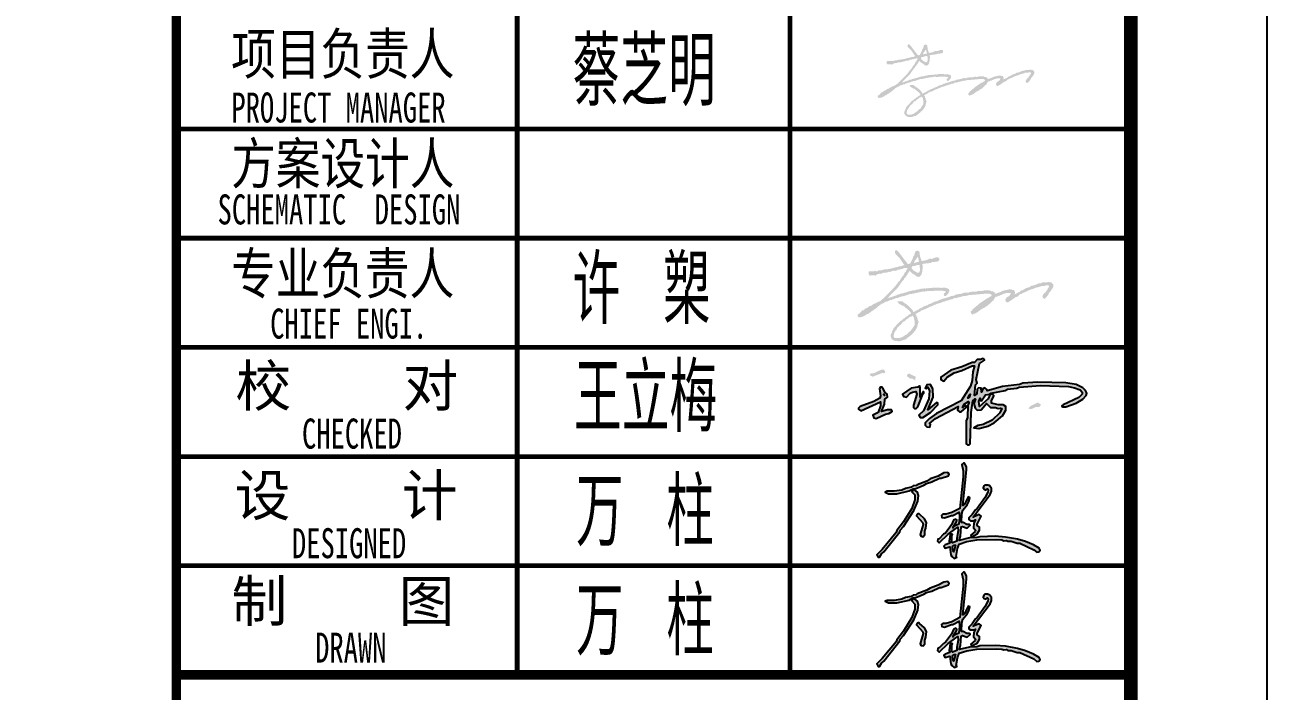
# Model space of a CAD drawing. Extents: x 169490 to 7584583, y -2399407 to 1374371.
# Drawn here: x 2911684 to 2920794, y 820873 to 825755 of the extents above; entities that cross this region are included whole.
import ezdxf
from ezdxf.enums import TextEntityAlignment as Align

# ---------------------------------------------------------------- set-up
doc = ezdxf.new("R2010")
doc.units = 0
doc.header["$LTSCALE"] = 100
doc.layers.get('0').update_dxf_attribs({"linetype": 'CONTINUOUS'})
for name, color, linetype in [('dsptext_col', 2, 'CONTINUOUS'), ('图框', 140, 'CONTINUOUS'), ('图签文字', 147, 'CONTINUOUS'), ('折板线', 127, 'CONTINUOUS')]:
    doc.layers.add(name, color=color, linetype=linetype)
doc.styles.add('建筑图签-1', font='simhei.ttf', dxfattribs={"width": 0.7})
doc.styles.add('建筑图签-2', font='TXT.shx', dxfattribs={"width": 0.5, "bigfont": 'HZTXT.shx'})

# ---------------------------------------------------------------- blocks, each defined once
blk = doc.blocks.new('2q3q2342q35q2343r5q23rwetr')
at = {"layer": '图框'}
for points, const_width in [([(3527617.7, 3121310.1), (3527617.7, 3161310.1)], 70), ([(3530117.2, 3128110.4), (3530117.7, 3134510.4)], 35), ([(3532117.7, 3128110.4), (3532117.7, 3134510.4)], 35), ([(3527617.7, 3132110.4), (3534617.7, 3132110.4)], 35), ([(3527617.7, 3131310.4), (3534617.7, 3131310.4)], 35), ([(3527617.7, 3130510.4), (3534617.7, 3130510.4)], 35), ([(3527617.7, 3129710.4), (3534617.7, 3129710.4)], 35), ([(3527617.7, 3128910.4), (3534617.7, 3128910.4)], 35), ([(3527617.7, 3128110.4), (3534617.7, 3128110.4)], 70)]:
    blk.add_lwpolyline(points, dxfattribs=dict(at, const_width=const_width))
at = {"layer": '图签文字', "color": 7, "style": '建筑图签-1', "width": 0.8}
for s, p in [('项目负责人', (3528020.1, 3132510.8)), ('方案设计人', (3528020.1, 3131708.2)), ('专业负责人', (3528018.9, 3130901.7))]:
    blk.add_text(s, height=300, dxfattribs=at).set_placement(p)
at = {"layer": '图签文字', "color": 1, "style": '建筑图签-2', "width": 0.7}
for s, p in [('蔡芝明', (3530523.9, 3132281)), ('许 槊', (3530523.9, 3130681)), ('王立梅', (3530534, 3129890.5)), ('万 柱', (3530549, 3129053.4)), ('万 柱', (3530548.9, 3128253.4))]:
    blk.add_text(s, height=500, dxfattribs=at).set_placement(p)
at = {"layer": '图签文字', "style": '建筑图签-1', "width": 0.7}
for s, p in [('PROJECT MANAGER', (3528021.5, 3132158.1, -1799)), ('SCHEMATIC  DESIGN', (3527920.3, 3131411.5, -1799))]:
    blk.add_text(s, height=220, dxfattribs=at).set_placement(p)
for s, p in [('CHIEF ENGI.', (3528882.2, 3130684.9)), ('CHECKED  ', (3529010.7, 3129878.8)), ('DESIGNED ', (3528937.2, 3129075.6)), (' DRAWN   ', (3529002.2, 3128310.6))]:
    blk.add_text(s, height=220, dxfattribs=at).set_placement(p, align=Align.MIDDLE)
at = {"layer": '图签文字', "color": 7, "style": '建筑图签-1'}
for s, p in [('校    对', (3528051, 3130078.3)), ('设    计', (3528045.5, 3129276.6)), ('制    图', (3528022.5, 3128501.8))]:
    blk.add_text(s, height=300, dxfattribs=at).set_placement(p)
blk = doc.blocks.new('A$C22DA3323')
at = {"linetype": 'Continuous'}
h = blk.add_hatch(color=0, dxfattribs=at)
h.paths.add_polyline_path([(270.72, 495.36), (264.96, 501.12), (236.16, 489.6), (201.6, 489.6), (172.8, 460.8), (149.76, 460.8), (40.32, 414.72), (-74.88, 380.16), (-178.56, 305.28), (-178.56, 282.24), (-149.76, 264.96), (-115.2, 305.28), (-40.32, 351.36), (40.32, 374.4), (149.76, 426.24), (172.8, 426.24), (155.52, 362.88), (149.76, 270.72), (132.48, 213.12), (34.56, 57.6), (-224.64, -74.88), (-299.52, -126.72), (-345.6, -172.8), (-345.6, -195.84), (-328.32, -213.12), (-293.76, -218.88), (-288, -190.08), (-299.52, -178.56), (-236.16, -126.72), (0, 0), (-5.76, -40.32), (17.28, -57.6), (34.56, -57.6), (86.4, -11.52), (86.4, 5.76), (74.88, 11.52), (46.08, -11.52), (63.36, 23.04), (109.44, 51.84), (115.2, 40.32), (103.68, 11.52), (97.92, -115.2), (86.4, -149.76), (86.4, -391.68), (97.92, -403.2), (115.2, -403.2), (126.72, -391.68), (138.24, -63.36), (155.52, 57.6), (178.56, 80.64), (184.32, 74.88), (167.04, 28.8), (178.56, -17.28), (201.6, -40.32), (241.92, -34.56), (299.52, 28.8), (339.84, -11.52), (391.68, -11.52), (420.48, -23.04), (443.52, -17.28), (460.8, -23.04), (437.76, -69.12), (357.12, -144), (264.96, -190.08), (207.36, -201.6), (167.04, -224.64), (218.88, -230.4), (311.04, -207.36), (380.16, -172.8), (466.56, -97.92), (501.12, -40.32), (501.12, 0), (472.32, 17.28), (420.48, 17.28), (351.36, 34.56), (351.36, 57.6), (374.4, 109.44), (357.12, 132.48), (334.08, 120.96), (316.8, 80.64), (224.64, 0), (218.88, 51.84), (230.4, 86.4), (236.16, 63.36), (247.68, 57.6), (288, 120.96), (334.08, 126.72), (345.6, 138.24), (495.36, 167.04), (518.4, 178.56), (616.32, 190.08), (639.36, 201.6), (864, 218.88), (1157.76, 207.36), (1221.12, 195.84), (1278.72, 172.8), (1301.76, 149.76), (1301.76, 126.72), (1267.2, 92.16), (1100.16, 17.28), (1088.64, 5.76), (1094.4, -5.76), (1128.96, -5.76), (1238.4, 34.56), (1307.52, 74.88), (1342.08, 115.2), (1347.84, 138.24), (1336.32, 167.04), (1307.52, 195.84), (1238.4, 230.4), (1128.96, 247.68), (835.2, 253.44), (679.68, 241.92), (645.12, 230.4), (466.56, 207.36), (305.28, 161.28), (305.28, 172.8), (282.24, 195.84), (259.2, 184.32), (247.68, 149.76), (241.92, 190.08), (213.12, 195.84), (201.6, 178.56), (195.84, 132.48), (172.8, 115.2), (184.32, 224.64), (201.6, 241.92), (190.08, 282.24), (224.64, 449.28), (276.48, 483.84)])
h.paths.add_polyline_path([(120.96, 120.96), (126.72, 126.72), (120.96, 97.92), (103.68, 86.4)], flags=16)
h.paths.add_polyline_path([(155.52, -230.4), (161.28, -224.64), (138.24, -224.64), (149.76, -236.16)], flags=17)
h.paths.add_polyline_path([(846.72, 34.56), (835.2, 40.32), (754.56, 0), (737.28, -23.04), (766.08, -28.8), (817.92, -5.76), (852.48, -5.76), (869.76, 17.28)], flags=17)
h.paths.add_polyline_path([(-777.6, 120.96), (-777.6, 126.72), (-771.84, 115.2)], flags=16)
h.paths.add_polyline_path([(-789.12, 195.84), (-794.88, 201.6), (-812.16, 201.6), (-823.68, 184.32), (-812.16, 109.44), (-817.92, 86.4), (-881.28, 51.84), (-1025.28, 0), (-1042.56, -17.28), (-1042.56, -28.8), (-1019.52, -46.08), (-812.16, 46.08), (-812.16, 5.76), (-835.2, -63.36), (-892.8, -92.16), (-881.28, -120.96), (-858.24, -126.72), (-760.32, -80.64), (-725.76, -74.88), (-691.2, -51.84), (-696.96, -34.56), (-737.28, -34.56), (-800.64, -51.84), (-771.84, 23.04), (-766.08, 74.88), (-737.28, 97.92), (-743.04, 126.72), (-766.08, 149.76)])
h.paths.add_polyline_path([(-397.44, 207.36), (-403.2, 213.12), (-420.48, 201.6), (-489.6, 190.08), (-581.76, 126.72), (-570.24, 103.68), (-541.44, 97.92), (-501.12, 138.24), (-478.08, 149.76), (-443.52, 155.52), (-432, 126.72), (-466.56, 11.52), (-466.56, -11.52), (-455.04, -23.04), (-437.76, -23.04), (-420.48, -5.76), (-368.64, 126.72), (-357.12, 138.24), (-362.88, 155.52), (-397.44, 97.92)])
h.paths.add_polyline_path([(-288, 224.64), (-293.76, 230.4), (-328.32, 224.64), (-345.6, 190.08), (-334.08, 184.32), (-316.8, 201.6), (-299.52, 161.28), (-305.28, 80.64), (-362.88, -46.08), (-408.96, -92.16), (-397.44, -115.2), (-368.64, -115.2), (-288, -63.36), (-213.12, 17.28), (-213.12, 34.56), (-224.64, 40.32), (-316.8, -34.56), (-259.2, 97.92), (-264.96, 184.32)])
h.paths.add_polyline_path([(-506.88, 339.84), (-512.64, 345.6), (-535.68, 328.32), (-535.68, 316.8), (-506.88, 293.76), (-472.32, 288), (-449.28, 270.72), (-443.52, 311.04)])
h.paths.add_polyline_path([(-771.84, 380.16), (-777.6, 385.92), (-800.64, 385.92), (-887.04, 345.6), (-915.84, 345.6), (-927.36, 328.32), (-892.8, 311.04), (-789.12, 351.36), (-777.6, 345.6), (-760.32, 357.12)])
at = {"color": 0, "linetype": 'Continuous'}
for points in [[(270.72, 495.36), (264.96, 501.12), (236.16, 489.6), (201.6, 489.6), (172.8, 460.8), (149.76, 460.8), (40.32, 414.72), (-74.88, 380.16), (-178.56, 305.28), (-178.56, 282.24), (-149.76, 264.96), (-115.2, 305.28), (-40.32, 351.36), (40.32, 374.4), (149.76, 426.24), (172.8, 426.24), (155.52, 362.88), (149.76, 270.72), (132.48, 213.12), (34.56, 57.6), (-224.64, -74.88), (-299.52, -126.72), (-345.6, -172.8), (-345.6, -195.84), (-328.32, -213.12), (-293.76, -218.88), (-288, -190.08), (-299.52, -178.56), (-236.16, -126.72), (0, 0), (-5.76, -40.32), (17.28, -57.6), (34.56, -57.6), (86.4, -11.52), (86.4, 5.76), (74.88, 11.52), (46.08, -11.52), (63.36, 23.04), (109.44, 51.84), (115.2, 40.32), (103.68, 11.52), (97.92, -115.2), (86.4, -149.76), (86.4, -391.68), (97.92, -403.2), (115.2, -403.2), (126.72, -391.68), (138.24, -63.36), (155.52, 57.6), (178.56, 80.64), (184.32, 74.88), (167.04, 28.8), (178.56, -17.28), (201.6, -40.32), (241.92, -34.56), (299.52, 28.8), (339.84, -11.52), (391.68, -11.52), (420.48, -23.04), (443.52, -17.28), (460.8, -23.04), (437.76, -69.12), (357.12, -144), (264.96, -190.08), (207.36, -201.6), (167.04, -224.64), (218.88, -230.4), (311.04, -207.36), (380.16, -172.8), (466.56, -97.92), (501.12, -40.32), (501.12, 0), (472.32, 17.28), (420.48, 17.28), (351.36, 34.56), (351.36, 57.6), (374.4, 109.44), (357.12, 132.48), (334.08, 120.96), (316.8, 80.64), (224.64, 0), (218.88, 51.84), (230.4, 86.4), (236.16, 63.36), (247.68, 57.6), (288, 120.96), (334.08, 126.72), (345.6, 138.24), (495.36, 167.04), (518.4, 178.56), (616.32, 190.08), (639.36, 201.6), (864, 218.88), (1157.76, 207.36), (1221.12, 195.84), (1278.72, 172.8), (1301.76, 149.76), (1301.76, 126.72), (1267.2, 92.16), (1100.16, 17.28), (1088.64, 5.76), (1094.4, -5.76), (1128.96, -5.76), (1238.4, 34.56), (1307.52, 74.88), (1342.08, 115.2), (1347.84, 138.24), (1336.32, 167.04), (1307.52, 195.84), (1238.4, 230.4), (1128.96, 247.68), (835.2, 253.44), (679.68, 241.92), (645.12, 230.4), (466.56, 207.36), (305.28, 161.28), (305.28, 172.8), (282.24, 195.84), (259.2, 184.32), (247.68, 149.76), (241.92, 190.08), (213.12, 195.84), (201.6, 178.56), (195.84, 132.48), (172.8, 115.2), (184.32, 224.64), (201.6, 241.92), (190.08, 282.24), (224.64, 449.28), (276.48, 483.84), (270.72, 495.36)], [(-789.12, 195.84), (-794.88, 201.6), (-812.16, 201.6), (-823.68, 184.32), (-812.16, 109.44), (-817.92, 86.4), (-881.28, 51.84), (-1025.28, 0), (-1042.56, -17.28), (-1042.56, -28.8), (-1019.52, -46.08), (-812.16, 46.08), (-812.16, 5.76), (-835.2, -63.36), (-892.8, -92.16), (-881.28, -120.96), (-858.24, -126.72), (-760.32, -80.64), (-725.76, -74.88), (-691.2, -51.84), (-696.96, -34.56), (-737.28, -34.56), (-800.64, -51.84), (-771.84, 23.04), (-766.08, 74.88), (-737.28, 97.92), (-743.04, 126.72), (-766.08, 149.76), (-789.12, 195.84)], [(-397.44, 207.36), (-403.2, 213.12), (-420.48, 201.6), (-489.6, 190.08), (-581.76, 126.72), (-570.24, 103.68), (-541.44, 97.92), (-501.12, 138.24), (-478.08, 149.76), (-443.52, 155.52), (-432, 126.72), (-466.56, 11.52), (-466.56, -11.52), (-455.04, -23.04), (-437.76, -23.04), (-420.48, -5.76), (-368.64, 126.72), (-357.12, 138.24), (-362.88, 155.52), (-397.44, 97.92), (-397.44, 207.36)], [(-288, 224.64), (-293.76, 230.4), (-328.32, 224.64), (-345.6, 190.08), (-334.08, 184.32), (-316.8, 201.6), (-299.52, 161.28), (-305.28, 80.64), (-362.88, -46.08), (-408.96, -92.16), (-397.44, -115.2), (-368.64, -115.2), (-288, -63.36), (-213.12, 17.28), (-213.12, 34.56), (-224.64, 40.32), (-316.8, -34.56), (-259.2, 97.92), (-264.96, 184.32), (-288, 224.64)], [(-777.6, 120.96), (-777.6, 126.72), (-771.84, 115.2), (-777.6, 120.96)], [(120.96, 120.96), (126.72, 126.72), (120.96, 97.92), (103.68, 86.4), (120.96, 120.96)]]:
    blk.add_lwpolyline(points, dxfattribs=at)
blk = doc.blocks.new('BW-24077350', base_point=(255125.4, 886283, -78846105.6))
at = {"linetype": 'Continuous'}
h = blk.add_hatch(color=7, dxfattribs=at)
h.dxf.hatch_style = 1
h.paths.add_polyline_path([(255718.7, 890775.6), (255718.7, 890780.4), (255723.5, 890785.2), (255721.9, 890788.4), (255728.3, 890793.2), (255741.1, 890812.4), (255749.1, 890783.6)], flags=16)
h.paths.add_polyline_path([(255704.3, 890745.2), (255704.3, 890750), (255712.3, 890758), (255720.3, 890758), (255741.1, 890764.4), (255752.3, 890764.4), (255753.9, 890734), (255750.7, 890722.8), (255747.5, 890719.6), (255737.9, 890718), (255715.5, 890732.4)], flags=16)
h.paths.add_polyline_path([(255598.7, 890343.6), (255603.5, 890367.6), (255609.9, 890374), (255609.9, 890380.4), (255616.3, 890383.6), (255619.5, 890396.4), (255624.3, 890398), (255633.9, 890409.2), (255640.3, 890412.4), (255654.7, 890431.6), (255662.7, 890433.2), (255675.5, 890446), (255685.1, 890450.8), (255691.5, 890458.8), (255704.3, 890462), (255709.1, 890466.8), (255712.3, 890466.8), (255713.9, 890460.4), (255718.7, 890455.6), (255720.3, 890441.2), (255723.5, 890434.8), (255721.9, 890410.8), (255697.9, 890375.6), (255694.7, 890375.6), (255675.5, 890356.4), (255672.3, 890356.4), (255649.9, 890340.4), (255643.5, 890340.4), (255637.1, 890335.6), (255606.7, 890335.6)], flags=16)
h.paths.add_polyline_path([(255582.7, 890351.6), (255581.1, 890350), (255585.9, 890334), (255597.1, 890322.8), (255613.1, 890318), (255638.7, 890316.4), (255641.9, 890319.6), (255665.9, 890326), (255677.1, 890332.4), (255681.9, 890338.8), (255689.9, 890342), (255697.9, 890351.6), (255701.1, 890350), (255702.7, 890354.8), (255720.3, 890370.8), (255720.3, 890374), (255726.7, 890380.4), (255737.9, 890399.6), (255742.7, 890423.6), (255747.5, 890431.6), (255741.1, 890439.6), (255737.9, 890457.2), (255734.7, 890460.4), (255733.1, 890468.4), (255728.3, 890473.2), (255728.3, 890478), (255733.1, 890478), (255742.7, 890486), (255755.5, 890490.8), (255760.3, 890497.2), (255766.7, 890497.2), (255773.1, 890502), (255790.7, 890506.8), (255793.9, 890511.6), (255798.7, 890511.6), (255813.1, 890519.6), (255819.5, 890519.6), (255821.1, 890522.8), (255829.1, 890524.4), (255838.7, 890530.8), (255845.1, 890530.8), (255851.5, 890535.6), (255880.3, 890543.6), (255883.5, 890546.8), (255899.5, 890550), (255907.5, 890554.8), (255913.9, 890554.8), (255934.7, 890562.8), (255942.7, 890562.8), (255958.7, 890570.8), (255966.7, 890569.2), (255976.3, 890574), (255995.5, 890577.2), (255998.7, 890580.4), (256003.5, 890578.8), (256008.3, 890582), (256030.7, 890583.6), (256037.1, 890586.8), (256145.9, 890596.4), (256163.5, 890594.8), (256171.5, 890591.6), (256174.7, 890586.8), (256171.5, 890580.4), (256165.1, 890578.8), (256158.7, 890572.4), (256149.1, 890569.2), (256099.5, 890535.6), (256093.1, 890527.6), (256083.5, 890522.8), (256077.1, 890514.8), (256073.9, 890514.8), (256070.7, 890508.4), (256064.3, 890508.4), (256061.1, 890505.2), (256064.3, 890502), (256051.5, 890490.8), (256053.1, 890481.2), (256062.7, 890473.2), (256069.1, 890478), (256075.5, 890478), (256083.5, 890484.4), (256089.9, 890486), (256112.3, 890503.6), (256120.3, 890506.8), (256123.5, 890511.6), (256129.9, 890511.6), (256141.1, 890521.2), (256147.5, 890522.8), (256185.9, 890558), (256193.9, 890572.4), (256200.3, 890578.8), (256205.1, 890577.2), (256209.9, 890582), (256224.3, 890585.2), (256225.9, 890588.4), (256232.3, 890588.4), (256238.7, 890593.2), (256261.1, 890599.6), (256286.7, 890599.6), (256283.5, 890590), (256277.1, 890582), (256264.3, 890575.6), (256254.7, 890561.2), (256257.9, 890548.4), (256264.3, 890545.2), (256272.3, 890545.2), (256277.1, 890551.6), (256281.9, 890551.6), (256315.5, 890575.6), (256326.7, 890578.8), (256341.1, 890593.2), (256353.9, 890596.4), (256358.7, 890602.8), (256361.9, 890601.2), (256403.5, 890620.4), (256409.9, 890620.4), (256430.7, 890630), (256462.7, 890638), (256465.9, 890641.2), (256483.5, 890641.2), (256499.5, 890646), (256510.7, 890642.8), (256510.7, 890634.8), (256502.7, 890625.2), (256502.7, 890620.4), (256496.3, 890614), (256493.1, 890606), (256483.5, 890599.6), (256472.3, 890582), (256475.5, 890572.4), (256481.9, 890566), (256488.3, 890567.6), (256505.9, 890588.4), (256510.7, 890599.6), (256521.9, 890612.4), (256521.9, 890615.6), (256528.3, 890622), (256536.3, 890636.4), (256536.3, 890649.2), (256526.7, 890660.4), (256512.3, 890663.6), (256473.9, 890662), (256461.1, 890655.6), (256453.1, 890657.2), (256422.7, 890644.4), (256405.1, 890641.2), (256398.7, 890634.8), (256376.3, 890628.4), (256355.5, 890615.6), (256347.5, 890614), (256336.3, 890604.4), (256331.5, 890604.4), (256326.7, 890599.6), (256307.5, 890591.6), (256312.3, 890601.2), (256305.9, 890617.2), (256296.3, 890617.2), (256291.5, 890620.4), (256275.5, 890620.4), (256238.7, 890612.4), (256227.5, 890606), (256195.5, 890594.8), (256190.7, 890604.4), (256177.9, 890610.8), (256171.5, 890609.2), (256168.3, 890614), (256149.1, 890615.6), (256123.5, 890614), (256118.7, 890610.8), (256102.7, 890612.4), (256091.5, 890610.8), (256086.7, 890607.6), (256057.9, 890607.6), (256048.3, 890604.4), (256045.1, 890606), (256038.7, 890601.2), (256022.7, 890602.8), (256006.7, 890599.6), (256001.9, 890596.4), (255961.9, 890590), (255958.7, 890585.2), (255937.9, 890582), (255912.3, 890572.4), (255880.3, 890564.4), (255875.5, 890559.6), (255872.3, 890561.2), (255853.1, 890551.6), (255843.5, 890550), (255813.1, 890535.6), (255808.3, 890535.6), (255797.1, 890527.6), (255792.3, 890527.6), (255785.9, 890522.8), (255779.5, 890522.8), (255761.9, 890511.6), (255753.9, 890510), (255745.9, 890502), (255741.1, 890502), (255737.9, 890497.2), (255733.1, 890497.2), (255717.1, 890487.6), (255705.9, 890505.2), (255686.7, 890524.4), (255667.5, 890538.8), (255659.5, 890542), (255649.9, 890551.6), (255624.3, 890551.6), (255621.1, 890548.4), (255632.3, 890535.6), (255649.9, 890526), (255654.7, 890526), (255689.9, 890497.2), (255701.1, 890482.8), (255701.1, 890478), (255688.3, 890471.6), (255677.1, 890462), (255670.7, 890460.4), (255664.3, 890452.4), (255656.3, 890449.2), (255648.3, 890439.6), (255640.3, 890436.4), (255601.9, 890396.4), (255589.1, 890372.4), (255589.1, 890366), (255584.3, 890361.2)])
h.paths.add_polyline_path([(255389.1, 890473.2), (255387.5, 890471.6), (255387.5, 890463.6), (255395.5, 890457.2), (255413.1, 890458.8), (255435.5, 890470), (255438.7, 890474.8), (255449.9, 890476.4), (255457.9, 890484.4), (255464.3, 890486), (255470.7, 890494), (255480.3, 890497.2), (255483.5, 890503.6), (255488.3, 890503.6), (255520.3, 890530.8), (255523.5, 890530.8), (255528.3, 890537.2), (255537.9, 890538.8), (255552.3, 890548.4), (255561.9, 890550), (255577.9, 890558), (255587.5, 890558), (255592.3, 890562.8), (255603.5, 890564.4), (255608.3, 890569.2), (255624.3, 890570.8), (255635.5, 890577.2), (255638.7, 890575.6), (255641.9, 890578.8), (255661.1, 890582), (255697.9, 890594.8), (255707.5, 890594.8), (255773.1, 890609.2), (255777.9, 890607.6), (255801.9, 890612.4), (255833.9, 890610.8), (255838.7, 890614), (255880.3, 890614), (255905.9, 890609.2), (255902.7, 890602.8), (255894.7, 890596.4), (255893.1, 890588.4), (255897.9, 890582), (255905.9, 890582), (255920.3, 890596.4), (255926.7, 890614), (255921.9, 890623.6), (255905.9, 890630), (255888.3, 890631.6), (255878.7, 890628.4), (255872.3, 890631.6), (255833.9, 890631.6), (255817.9, 890628.4), (255809.9, 890630), (255801.9, 890626.8), (255793.9, 890628.4), (255787.5, 890625.2), (255781.1, 890626.8), (255753.9, 890623.6), (255744.3, 890618.8), (255737.9, 890620.4), (255725.1, 890615.6), (255704.3, 890614), (255701.1, 890610.8), (255699.5, 890612.4), (255654.7, 890598), (255640.3, 890596.4), (255633.9, 890591.6), (255619.5, 890590), (255617.9, 890586.8), (255565.1, 890569.2), (255577.9, 890585.2), (255624.3, 890631.6), (255649.9, 890668.4), (255659.5, 890678), (255661.1, 890686), (255667.5, 890689.2), (255693.1, 890729.2), (255705.9, 890716.4), (255726.7, 890703.6), (255734.7, 890695.6), (255749.1, 890694), (255758.7, 890702), (255765.1, 890711.6), (255763.5, 890714.8), (255766.7, 890721.2), (255769.9, 890746.8), (255769.9, 890762.8), (255766.7, 890766), (255768.3, 890769.2), (255777.9, 890772.4), (255782.7, 890770.8), (255787.5, 890774), (255803.5, 890774), (255808.3, 890777.2), (255816.3, 890775.6), (255824.3, 890780.4), (255856.3, 890783.6), (255867.5, 890791.6), (255867.5, 890802.8), (255861.1, 890809.2), (255849.9, 890809.2), (255822.7, 890799.6), (255811.5, 890801.2), (255795.5, 890793.2), (255763.5, 890786.8), (255753.9, 890815.6), (255750.7, 890842.8), (255741.1, 890847.6), (255729.9, 890846), (255726.7, 890842.8), (255720.3, 890822), (255713.9, 890812.4), (255712.3, 890804.4), (255696.3, 890770.8), (255691.5, 890772.4), (255688.3, 890769.2), (255680.3, 890772.4), (255627.5, 890841.2), (255617.9, 890849.2), (255611.5, 890849.2), (255606.7, 890846), (255608.3, 890831.6), (255635.5, 890802.8), (255662.7, 890762.8), (255653.1, 890761.2), (255649.9, 890758), (255627.5, 890754.8), (255624.3, 890751.6), (255616.3, 890751.6), (255581.1, 890742), (255576.3, 890743.6), (255574.7, 890740.4), (255541.1, 890737.2), (255528.3, 890732.4), (255513.9, 890732.4), (255504.3, 890727.6), (255494.7, 890727.6), (255489.9, 890730.8), (255486.7, 890727.6), (255456.3, 890727.6), (255453.1, 890724.4), (255453.1, 890710), (255459.5, 890702), (255486.7, 890703.6), (255493.1, 890700.4), (255497.9, 890706.8), (255517.1, 890713.2), (255521.9, 890711.6), (255539.5, 890718), (255555.5, 890718), (255560.3, 890721.2), (255566.7, 890721.2), (255569.9, 890724.4), (255574.7, 890722.8), (255600.3, 890730.8), (255606.7, 890729.2), (255619.5, 890732.4), (255622.7, 890737.2), (255637.1, 890737.2), (255645.1, 890742), (255651.5, 890740.4), (255656.3, 890745.2), (255677.1, 890746.8), (255680.3, 890745.2), (255680.3, 890740.4), (255672.3, 890730.8), (255670.7, 890724.4), (255664.3, 890719.6), (255659.5, 890706.8), (255645.1, 890689.2), (255635.5, 890671.6), (255629.1, 890666.8), (255606.7, 890636.4), (255545.9, 890574), (255521.9, 890553.2), (255480.3, 890534), (255469.1, 890526), (255457.9, 890522.8), (255451.5, 890516.4), (255433.9, 890508.4), (255421.1, 890497.2), (255414.7, 890497.2), (255400.3, 890481.2)])
h = blk.add_hatch(color=7, dxfattribs=at)
h.dxf.hatch_style = 1
h.paths.add_polyline_path([(255653.4, 889247.6), (255653.4, 889253.6), (255659.4, 889259.6), (255657.4, 889263.6), (255665.4, 889269.6), (255681.4, 889293.6), (255691.4, 889257.6)], flags=16)
h.paths.add_polyline_path([(255635.4, 889209.6), (255635.4, 889215.6), (255645.4, 889225.6), (255655.4, 889225.6), (255681.4, 889233.6), (255695.4, 889233.6), (255697.4, 889195.6), (255693.4, 889181.6), (255689.4, 889177.6), (255677.4, 889175.6), (255649.4, 889193.6)], flags=16)
h.paths.add_polyline_path([(255503.4, 888707.6), (255509.4, 888737.6), (255517.4, 888745.6), (255517.4, 888753.6), (255525.4, 888757.6), (255529.4, 888773.6), (255535.4, 888775.6), (255547.4, 888789.6), (255555.4, 888793.6), (255573.4, 888817.6), (255583.4, 888819.6), (255599.4, 888835.6), (255611.4, 888841.6), (255619.4, 888851.6), (255635.4, 888855.6), (255641.4, 888861.6), (255645.4, 888861.6), (255647.4, 888853.6), (255653.4, 888847.6), (255655.4, 888829.6), (255659.4, 888821.6), (255657.4, 888791.6), (255627.4, 888747.6), (255623.4, 888747.6), (255599.4, 888723.6), (255595.4, 888723.6), (255567.4, 888703.6), (255559.4, 888703.6), (255551.4, 888697.6), (255513.4, 888697.6)], flags=16)
h.paths.add_polyline_path([(255483.4, 888717.6), (255481.4, 888715.6), (255487.4, 888695.6), (255501.4, 888681.6), (255521.4, 888675.6), (255553.4, 888673.6), (255557.4, 888677.6), (255587.4, 888685.6), (255601.4, 888693.6), (255607.4, 888701.6), (255617.4, 888705.6), (255627.4, 888717.6), (255631.4, 888715.6), (255633.4, 888721.6), (255655.4, 888741.6), (255655.4, 888745.6), (255663.4, 888753.6), (255677.4, 888777.6), (255683.4, 888807.6), (255689.4, 888817.6), (255681.4, 888827.6), (255677.4, 888849.6), (255673.4, 888853.6), (255671.4, 888863.6), (255665.4, 888869.6), (255665.4, 888875.6), (255671.4, 888875.6), (255683.4, 888885.6), (255699.4, 888891.6), (255705.4, 888899.6), (255713.4, 888899.6), (255721.4, 888905.6), (255743.4, 888911.6), (255747.4, 888917.6), (255753.4, 888917.6), (255771.4, 888927.6), (255779.4, 888927.6), (255781.4, 888931.6), (255791.4, 888933.6), (255803.4, 888941.6), (255811.4, 888941.6), (255819.4, 888947.6), (255855.4, 888957.6), (255859.4, 888961.6), (255879.4, 888965.6), (255889.4, 888971.6), (255897.4, 888971.6), (255923.4, 888981.6), (255933.4, 888981.6), (255953.4, 888991.6), (255963.4, 888989.6), (255975.4, 888995.6), (255999.4, 888999.6), (256003.4, 889003.6), (256009.4, 889001.6), (256015.4, 889005.6), (256043.4, 889007.6), (256051.4, 889011.6), (256187.4, 889023.6), (256209.4, 889021.6), (256219.4, 889017.6), (256223.4, 889011.6), (256219.4, 889003.6), (256211.4, 889001.6), (256203.4, 888993.6), (256191.4, 888989.6), (256129.4, 888947.6), (256121.4, 888937.6), (256109.4, 888931.6), (256101.4, 888921.6), (256097.4, 888921.6), (256093.4, 888913.6), (256085.4, 888913.6), (256081.4, 888909.6), (256085.4, 888905.6), (256069.4, 888891.6), (256071.4, 888879.6), (256083.4, 888869.6), (256091.4, 888875.6), (256099.4, 888875.6), (256109.4, 888883.6), (256117.4, 888885.6), (256145.4, 888907.6), (256155.4, 888911.6), (256159.4, 888917.6), (256167.4, 888917.6), (256181.4, 888929.6), (256189.4, 888931.6), (256237.4, 888975.6), (256247.4, 888993.6), (256255.4, 889001.6), (256261.4, 888999.6), (256267.4, 889005.6), (256285.4, 889009.6), (256287.4, 889013.6), (256295.4, 889013.6), (256303.4, 889019.6), (256331.4, 889027.6), (256363.4, 889027.6), (256359.4, 889015.6), (256351.4, 889005.6), (256335.4, 888997.6), (256323.4, 888979.6), (256327.4, 888963.6), (256335.4, 888959.6), (256345.4, 888959.6), (256351.4, 888967.6), (256357.4, 888967.6), (256399.4, 888997.6), (256413.4, 889001.6), (256431.4, 889019.6), (256447.4, 889023.6), (256453.4, 889031.6), (256457.4, 889029.6), (256509.4, 889053.6), (256517.4, 889053.6), (256543.4, 889065.6), (256583.4, 889075.6), (256587.4, 889079.6), (256609.4, 889079.6), (256629.4, 889085.6), (256643.4, 889081.6), (256643.4, 889071.6), (256633.4, 889059.6), (256633.4, 889053.6), (256625.4, 889045.6), (256621.4, 889035.6), (256609.4, 889027.6), (256595.4, 889005.6), (256599.4, 888993.6), (256607.4, 888985.6), (256615.4, 888987.6), (256637.4, 889013.6), (256643.4, 889027.6), (256657.4, 889043.6), (256657.4, 889047.6), (256665.4, 889055.6), (256675.4, 889073.6), (256675.4, 889089.6), (256663.4, 889103.6), (256645.4, 889107.6), (256597.4, 889105.6), (256581.4, 889097.6), (256571.4, 889099.6), (256533.4, 889083.6), (256511.4, 889079.6), (256503.4, 889071.6), (256475.4, 889063.6), (256449.4, 889047.6), (256439.4, 889045.6), (256425.4, 889033.6), (256419.4, 889033.6), (256413.4, 889027.6), (256389.4, 889017.6), (256395.4, 889029.6), (256387.4, 889049.6), (256375.4, 889049.6), (256369.4, 889053.6), (256349.4, 889053.6), (256303.4, 889043.6), (256289.4, 889035.6), (256249.4, 889021.6), (256243.4, 889033.6), (256227.4, 889041.6), (256219.4, 889039.6), (256215.4, 889045.6), (256191.4, 889047.6), (256159.4, 889045.6), (256153.4, 889041.6), (256133.4, 889043.6), (256119.4, 889041.6), (256113.4, 889037.6), (256077.4, 889037.6), (256065.4, 889033.6), (256061.4, 889035.6), (256053.4, 889029.6), (256033.4, 889031.6), (256013.4, 889027.6), (256007.4, 889023.6), (255957.4, 889015.6), (255953.4, 889009.6), (255927.4, 889005.6), (255895.4, 888993.6), (255855.4, 888983.6), (255849.4, 888977.6), (255845.4, 888979.6), (255821.4, 888967.6), (255809.4, 888965.6), (255771.4, 888947.6), (255765.4, 888947.6), (255751.4, 888937.6), (255745.4, 888937.6), (255737.4, 888931.6), (255729.4, 888931.6), (255707.4, 888917.6), (255697.4, 888915.6), (255687.4, 888905.6), (255681.4, 888905.6), (255677.4, 888899.6), (255671.4, 888899.6), (255651.4, 888887.6), (255637.4, 888909.6), (255613.4, 888933.6), (255589.4, 888951.6), (255579.4, 888955.6), (255567.4, 888967.6), (255535.4, 888967.6), (255531.4, 888963.6), (255545.4, 888947.6), (255567.4, 888935.6), (255573.4, 888935.6), (255617.4, 888899.6), (255631.4, 888881.6), (255631.4, 888875.6), (255615.4, 888867.6), (255601.4, 888855.6), (255593.4, 888853.6), (255585.4, 888843.6), (255575.4, 888839.6), (255565.4, 888827.6), (255555.4, 888823.6), (255507.4, 888773.6), (255491.4, 888743.6), (255491.4, 888735.6), (255485.4, 888729.6)])
h.paths.add_polyline_path([(255241.4, 888869.6), (255239.4, 888867.6), (255239.4, 888857.6), (255249.4, 888849.6), (255271.4, 888851.6), (255299.4, 888865.6), (255303.4, 888871.6), (255317.4, 888873.6), (255327.4, 888883.6), (255335.4, 888885.6), (255343.4, 888895.6), (255355.4, 888899.6), (255359.4, 888907.6), (255365.4, 888907.6), (255405.4, 888941.6), (255409.4, 888941.6), (255415.4, 888949.6), (255427.4, 888951.6), (255445.4, 888963.6), (255457.4, 888965.6), (255477.4, 888975.6), (255489.4, 888975.6), (255495.4, 888981.6), (255509.4, 888983.6), (255515.4, 888989.6), (255535.4, 888991.6), (255549.4, 888999.6), (255553.4, 888997.6), (255557.4, 889001.6), (255581.4, 889005.6), (255627.4, 889021.6), (255639.4, 889021.6), (255721.4, 889039.6), (255727.4, 889037.6), (255757.4, 889043.6), (255797.4, 889041.6), (255803.4, 889045.6), (255855.4, 889045.6), (255887.4, 889039.6), (255883.4, 889031.6), (255873.4, 889023.6), (255871.4, 889013.6), (255877.4, 889005.6), (255887.4, 889005.6), (255905.4, 889023.6), (255913.4, 889045.6), (255907.4, 889057.6), (255887.4, 889065.6), (255865.4, 889067.6), (255853.4, 889063.6), (255845.4, 889067.6), (255797.4, 889067.6), (255777.4, 889063.6), (255767.4, 889065.6), (255757.4, 889061.6), (255747.4, 889063.6), (255739.4, 889059.6), (255731.4, 889061.6), (255697.4, 889057.6), (255685.4, 889051.6), (255677.4, 889053.6), (255661.4, 889047.6), (255635.4, 889045.6), (255631.4, 889041.6), (255629.4, 889043.6), (255573.4, 889025.6), (255555.4, 889023.6), (255547.4, 889017.6), (255529.4, 889015.6), (255527.4, 889011.6), (255461.4, 888989.6), (255477.4, 889009.6), (255535.4, 889067.6), (255567.4, 889113.6), (255579.4, 889125.6), (255581.4, 889135.6), (255589.4, 889139.6), (255621.4, 889189.6), (255637.4, 889173.6), (255663.4, 889157.6), (255673.4, 889147.6), (255691.4, 889145.6), (255703.4, 889155.6), (255711.4, 889167.6), (255709.4, 889171.6), (255713.4, 889179.6), (255717.4, 889211.6), (255717.4, 889231.6), (255713.4, 889235.6), (255715.4, 889239.6), (255727.4, 889243.6), (255733.4, 889241.6), (255739.4, 889245.6), (255759.4, 889245.6), (255765.4, 889249.6), (255775.4, 889247.6), (255785.4, 889253.6), (255825.4, 889257.6), (255839.4, 889267.6), (255839.4, 889281.6), (255831.4, 889289.6), (255817.4, 889289.6), (255783.4, 889277.6), (255769.4, 889279.6), (255749.4, 889269.6), (255709.4, 889261.6), (255697.4, 889297.6), (255693.4, 889331.6), (255681.4, 889337.6), (255667.4, 889335.6), (255663.4, 889331.6), (255655.4, 889305.6), (255647.4, 889293.6), (255645.4, 889283.6), (255625.4, 889241.6), (255619.4, 889243.6), (255615.4, 889239.6), (255605.4, 889243.6), (255539.4, 889329.6), (255527.4, 889339.6), (255519.4, 889339.6), (255513.4, 889335.6), (255515.4, 889317.6), (255549.4, 889281.6), (255583.4, 889231.6), (255571.4, 889229.6), (255567.4, 889225.6), (255539.4, 889221.6), (255535.4, 889217.6), (255525.4, 889217.6), (255481.4, 889205.6), (255475.4, 889207.6), (255473.4, 889203.6), (255431.4, 889199.6), (255415.4, 889193.6), (255397.4, 889193.6), (255385.4, 889187.6), (255373.4, 889187.6), (255367.4, 889191.6), (255363.4, 889187.6), (255325.4, 889187.6), (255321.4, 889183.6), (255321.4, 889165.6), (255329.4, 889155.6), (255363.4, 889157.6), (255371.4, 889153.6), (255377.4, 889161.6), (255401.4, 889169.6), (255407.4, 889167.6), (255429.4, 889175.6), (255449.4, 889175.6), (255455.4, 889179.6), (255463.4, 889179.6), (255467.4, 889183.6), (255473.4, 889181.6), (255505.4, 889191.6), (255513.4, 889189.6), (255529.4, 889193.6), (255533.4, 889199.6), (255551.4, 889199.6), (255561.4, 889205.6), (255569.4, 889203.6), (255575.4, 889209.6), (255601.4, 889211.6), (255605.4, 889209.6), (255605.4, 889203.6), (255595.4, 889191.6), (255593.4, 889183.6), (255585.4, 889177.6), (255579.4, 889161.6), (255561.4, 889139.6), (255549.4, 889117.6), (255541.4, 889111.6), (255513.4, 889073.6), (255437.4, 888995.6), (255407.4, 888969.6), (255355.4, 888945.6), (255341.4, 888935.6), (255327.4, 888931.6), (255319.4, 888923.6), (255297.4, 888913.6), (255281.4, 888899.6), (255273.4, 888899.6), (255255.4, 888879.6)])
h = blk.add_hatch(color=256, dxfattribs=at)
h.paths.add_polyline_path([(255660.7, 887584), (255657.7, 887587), (255648.7, 887587), (255636.7, 887572), (255660.7, 887548), (255660.7, 887512), (255636.7, 887449), (255576.7, 887350), (255528.7, 887287), (255522.7, 887272), (255420.7, 887149), (255381.7, 887110), (255390.7, 887092), (255399.7, 887092), (255414.7, 887116), (255432.7, 887131), (255549.7, 887278), (255552.7, 887290), (255576.7, 887317), (255651.7, 887434), (255681.7, 887503), (255687.7, 887545), (255678.7, 887569)])
h.paths.add_polyline_path([(255903.7, 887710), (255900.7, 887713), (255873.7, 887710), (255831.7, 887686), (255771.7, 887665), (255747.7, 887650), (255675.7, 887623), (255669.7, 887617), (255648.7, 887614), (255633.7, 887605), (255591.7, 887596), (255564.7, 887584), (255507.7, 887575), (255456.7, 887575), (255441.7, 887569), (255465.7, 887557), (255528.7, 887557), (255618.7, 887578), (255648.7, 887593), (255666.7, 887596), (255726.7, 887620), (255744.7, 887632), (255783.7, 887644), (255840.7, 887671), (255852.7, 887671), (255906.7, 887689), (255912.7, 887698)])
h.paths.add_polyline_path([(255693.7, 887407), (255690.7, 887410), (255681.7, 887410), (255672.7, 887395), (255717.7, 887344), (255720.7, 887332), (255699.7, 887257), (255705.7, 887245), (255720.7, 887242), (255732.7, 887257), (255732.7, 887284), (255741.7, 887305), (255744.7, 887347), (255729.7, 887374)])
h.paths.add_polyline_path([(256026.7, 887779), (256023.7, 887782), (256017.7, 887782), (256005.7, 887770), (256014.7, 887725), (256014.7, 887680), (255990.7, 887449), (255930.7, 887419), (255888.7, 887407), (255864.7, 887407), (255855.7, 887398), (255858.7, 887383), (255876.7, 887380), (255927.7, 887398), (255939.7, 887398), (255984.7, 887422), (255987.7, 887386), (255981.7, 887335), (255951.7, 887320), (255939.7, 887308), (255966.7, 887356), (255966.7, 887365), (255960.7, 887371), (255942.7, 887362), (255927.7, 887329), (255885.7, 887269), (255870.7, 887260), (255837.7, 887227), (255828.7, 887224), (255825.7, 887209), (255837.7, 887197), (255903.7, 887260), (255960.7, 887302), (255975.7, 887311), (255978.7, 887284), (255966.7, 887230), (255966.7, 887209), (255936.7, 887197), (255930.7, 887200), (255930.7, 887248), (255936.7, 887257), (255924.7, 887263), (255918.7, 887257), (255912.7, 887209), (255915.7, 887194), (255882.7, 887182), (255873.7, 887173), (255879.7, 887158), (255915.7, 887167), (255924.7, 887110), (255930.7, 887098), (255948.7, 887083), (255966.7, 887092), (255963.7, 887098), (255972.7, 887155), (255984.7, 887188), (256041.7, 887206), (256113.7, 887218), (256260.7, 887221), (256296.7, 887218), (256311.7, 887212), (256332.7, 887215), (256341.7, 887209), (256365.7, 887209), (256410.7, 887194), (256428.7, 887194), (256533.7, 887146), (256554.7, 887128), (256569.7, 887131), (256578.7, 887143), (256572.7, 887158), (256530.7, 887182), (256470.7, 887206), (256413.7, 887224), (256323.7, 887239), (256248.7, 887245), (256137.7, 887242), (256113.7, 887236), (256059.7, 887233), (255984.7, 887215), (255993.7, 887245), (255999.7, 887314), (256008.7, 887317), (256044.7, 887305), (256065.7, 887326), (256059.7, 887332), (256041.7, 887332), (256014.7, 887347), (256002.7, 887347), (256005.7, 887410), (256011.7, 887437), (256044.7, 887476), (256056.7, 887500), (256062.7, 887527), (256050.7, 887533), (256026.7, 887482), (256011.7, 887470), (256038.7, 887731), (256038.7, 887752)])
h.paths.add_polyline_path([(256200.7, 887617), (256197.7, 887620), (256173.7, 887620), (256164.7, 887614), (256161.7, 887599), (256167.7, 887590), (256179.7, 887584), (256191.7, 887593), (256197.7, 887584), (256194.7, 887569), (256173.7, 887527), (256116.7, 887449), (256104.7, 887440), (256080.7, 887404), (256056.7, 887380), (256056.7, 887368), (256068.7, 887359), (256092.7, 887359), (256104.7, 887365), (256092.7, 887341), (256089.7, 887308), (256104.7, 887290), (256101.7, 887281), (256071.7, 887254), (256077.7, 887242), (256116.7, 887263), (256134.7, 887290), (256134.7, 887311), (256116.7, 887323), (256116.7, 887335), (256146.7, 887392), (256131.7, 887404), (256086.7, 887386), (256212.7, 887551), (256221.7, 887575), (256221.7, 887596), (256206.7, 887617)], flags=17)
h = blk.add_hatch(color=256, dxfattribs=at)
h.paths.add_polyline_path([(255660.7, 886784), (255657.7, 886787), (255648.7, 886787), (255636.7, 886772), (255660.7, 886748), (255660.7, 886712), (255636.7, 886649), (255576.7, 886550), (255528.7, 886487), (255522.7, 886472), (255420.7, 886349), (255381.7, 886310), (255390.7, 886292), (255399.7, 886292), (255414.7, 886316), (255432.7, 886331), (255549.7, 886478), (255552.7, 886490), (255576.7, 886517), (255651.7, 886634), (255681.7, 886703), (255687.7, 886745), (255678.7, 886769)])
h.paths.add_polyline_path([(255903.7, 886910), (255900.7, 886913), (255873.7, 886910), (255831.7, 886886), (255771.7, 886865), (255747.7, 886850), (255675.7, 886823), (255669.7, 886817), (255648.7, 886814), (255633.7, 886805), (255591.7, 886796), (255564.7, 886784), (255507.7, 886775), (255456.7, 886775), (255441.7, 886769), (255465.7, 886757), (255528.7, 886757), (255618.7, 886778), (255648.7, 886793), (255666.7, 886796), (255726.7, 886820), (255744.7, 886832), (255783.7, 886844), (255840.7, 886871), (255852.7, 886871), (255906.7, 886889), (255912.7, 886898)])
h.paths.add_polyline_path([(255693.7, 886607), (255690.7, 886610), (255681.7, 886610), (255672.7, 886595), (255717.7, 886544), (255720.7, 886532), (255699.7, 886457), (255705.7, 886445), (255720.7, 886442), (255732.7, 886457), (255732.7, 886484), (255741.7, 886505), (255744.7, 886547), (255729.7, 886574)])
h.paths.add_polyline_path([(256026.7, 886979), (256023.7, 886982), (256017.7, 886982), (256005.7, 886970), (256014.7, 886925), (256014.7, 886880), (255990.7, 886649), (255930.7, 886619), (255888.7, 886607), (255864.7, 886607), (255855.7, 886598), (255858.7, 886583), (255876.7, 886580), (255927.7, 886598), (255939.7, 886598), (255984.7, 886622), (255987.7, 886586), (255981.7, 886535), (255951.7, 886520), (255939.7, 886508), (255966.7, 886556), (255966.7, 886565), (255960.7, 886571), (255942.7, 886562), (255927.7, 886529), (255885.7, 886469), (255870.7, 886460), (255837.7, 886427), (255828.7, 886424), (255825.7, 886409), (255837.7, 886397), (255903.7, 886460), (255960.7, 886502), (255975.7, 886511), (255978.7, 886484), (255966.7, 886430), (255966.7, 886409), (255936.7, 886397), (255930.7, 886400), (255930.7, 886448), (255936.7, 886457), (255924.7, 886463), (255918.7, 886457), (255912.7, 886409), (255915.7, 886394), (255882.7, 886382), (255873.7, 886373), (255879.7, 886358), (255915.7, 886367), (255924.7, 886310), (255930.7, 886298), (255948.7, 886283), (255966.7, 886292), (255963.7, 886298), (255972.7, 886355), (255984.7, 886388), (256041.7, 886406), (256113.7, 886418), (256260.7, 886421), (256296.7, 886418), (256311.7, 886412), (256332.7, 886415), (256341.7, 886409), (256365.7, 886409), (256410.7, 886394), (256428.7, 886394), (256533.7, 886346), (256554.7, 886328), (256569.7, 886331), (256578.7, 886343), (256572.7, 886358), (256530.7, 886382), (256470.7, 886406), (256413.7, 886424), (256323.7, 886439), (256248.7, 886445), (256137.7, 886442), (256113.7, 886436), (256059.7, 886433), (255984.7, 886415), (255993.7, 886445), (255999.7, 886514), (256008.7, 886517), (256044.7, 886505), (256065.7, 886526), (256059.7, 886532), (256041.7, 886532), (256014.7, 886547), (256002.7, 886547), (256005.7, 886610), (256011.7, 886637), (256044.7, 886676), (256056.7, 886700), (256062.7, 886727), (256050.7, 886733), (256026.7, 886682), (256011.7, 886670), (256038.7, 886931), (256038.7, 886952)])
h.paths.add_polyline_path([(256200.7, 886817), (256197.7, 886820), (256173.7, 886820), (256164.7, 886814), (256161.7, 886799), (256167.7, 886790), (256179.7, 886784), (256191.7, 886793), (256197.7, 886784), (256194.7, 886769), (256173.7, 886727), (256116.7, 886649), (256104.7, 886640), (256080.7, 886604), (256056.7, 886580), (256056.7, 886568), (256068.7, 886559), (256092.7, 886559), (256104.7, 886565), (256092.7, 886541), (256089.7, 886508), (256104.7, 886490), (256101.7, 886481), (256071.7, 886454), (256077.7, 886442), (256116.7, 886463), (256134.7, 886490), (256134.7, 886511), (256116.7, 886523), (256116.7, 886535), (256146.7, 886592), (256131.7, 886604), (256086.7, 886586), (256212.7, 886751), (256221.7, 886775), (256221.7, 886796), (256206.7, 886817)], flags=17)
for points in [[(256026.7, 887779), (256023.7, 887782), (256017.7, 887782), (256005.7, 887770), (256014.7, 887725), (256014.7, 887680), (255990.7, 887449), (255930.7, 887419), (255888.7, 887407), (255864.7, 887407), (255855.7, 887398), (255858.7, 887383), (255876.7, 887380), (255927.7, 887398), (255939.7, 887398), (255984.7, 887422), (255987.7, 887386), (255981.7, 887335), (255951.7, 887320), (255939.7, 887308), (255966.7, 887356), (255966.7, 887365), (255960.7, 887371), (255942.7, 887362), (255927.7, 887329), (255885.7, 887269), (255870.7, 887260), (255837.7, 887227), (255828.7, 887224), (255825.7, 887209), (255837.7, 887197), (255903.7, 887260), (255960.7, 887302), (255975.7, 887311), (255978.7, 887284), (255966.7, 887230), (255966.7, 887209), (255936.7, 887197), (255930.7, 887200), (255930.7, 887248), (255936.7, 887257), (255924.7, 887263), (255918.7, 887257), (255912.7, 887209), (255915.7, 887194), (255882.7, 887182), (255873.7, 887173), (255879.7, 887158), (255915.7, 887167), (255924.7, 887110), (255930.7, 887098), (255948.7, 887083), (255966.7, 887092), (255963.7, 887098), (255972.7, 887155), (255984.7, 887188), (256041.7, 887206), (256113.7, 887218), (256260.7, 887221), (256296.7, 887218), (256311.7, 887212), (256332.7, 887215), (256341.7, 887209), (256365.7, 887209), (256410.7, 887194), (256428.7, 887194), (256533.7, 887146), (256554.7, 887128), (256569.7, 887131), (256578.7, 887143), (256572.7, 887158), (256530.7, 887182), (256470.7, 887206), (256413.7, 887224), (256323.7, 887239), (256248.7, 887245), (256137.7, 887242), (256113.7, 887236), (256059.7, 887233), (255984.7, 887215), (255993.7, 887245), (255999.7, 887314), (256008.7, 887317), (256044.7, 887305), (256065.7, 887326), (256059.7, 887332), (256041.7, 887332), (256014.7, 887347), (256002.7, 887347), (256005.7, 887410), (256011.7, 887437), (256044.7, 887476), (256056.7, 887500), (256062.7, 887527), (256050.7, 887533), (256026.7, 887482), (256011.7, 887470), (256038.7, 887731), (256038.7, 887752), (256026.7, 887779)], [(255903.7, 887710), (255900.7, 887713), (255873.7, 887710), (255831.7, 887686), (255771.7, 887665), (255747.7, 887650), (255675.7, 887623), (255669.7, 887617), (255648.7, 887614), (255633.7, 887605), (255591.7, 887596), (255564.7, 887584), (255507.7, 887575), (255456.7, 887575), (255441.7, 887569), (255465.7, 887557), (255528.7, 887557), (255618.7, 887578), (255648.7, 887593), (255666.7, 887596), (255726.7, 887620), (255744.7, 887632), (255783.7, 887644), (255840.7, 887671), (255852.7, 887671), (255906.7, 887689), (255912.7, 887698), (255903.7, 887710)], [(255660.7, 887584), (255657.7, 887587), (255648.7, 887587), (255636.7, 887572), (255660.7, 887548), (255660.7, 887512), (255636.7, 887449), (255576.7, 887350), (255528.7, 887287), (255522.7, 887272), (255420.7, 887149), (255381.7, 887110), (255390.7, 887092), (255399.7, 887092), (255414.7, 887116), (255432.7, 887131), (255549.7, 887278), (255552.7, 887290), (255576.7, 887317), (255651.7, 887434), (255681.7, 887503), (255687.7, 887545), (255678.7, 887569), (255660.7, 887584)], [(256200.7, 887617), (256197.7, 887620), (256173.7, 887620), (256164.7, 887614), (256161.7, 887599), (256167.7, 887590), (256179.7, 887584), (256191.7, 887593), (256197.7, 887584), (256194.7, 887569), (256173.7, 887527), (256116.7, 887449), (256104.7, 887440), (256080.7, 887404), (256056.7, 887380), (256056.7, 887368), (256068.7, 887359), (256092.7, 887359), (256104.7, 887365), (256092.7, 887341), (256089.7, 887308), (256104.7, 887290), (256101.7, 887281), (256071.7, 887254), (256077.7, 887242), (256116.7, 887263), (256134.7, 887290), (256134.7, 887311), (256116.7, 887323), (256116.7, 887335), (256146.7, 887392), (256131.7, 887404), (256086.7, 887386), (256212.7, 887551), (256221.7, 887575), (256221.7, 887596), (256206.7, 887617), (256200.7, 887617)], [(255693.7, 887407), (255690.7, 887410), (255681.7, 887410), (255672.7, 887395), (255717.7, 887344), (255720.7, 887332), (255699.7, 887257), (255705.7, 887245), (255720.7, 887242), (255732.7, 887257), (255732.7, 887284), (255741.7, 887305), (255744.7, 887347), (255729.7, 887374), (255693.7, 887407)], [(255948.7, 887179), (255957.7, 887179), (255945.7, 887131), (255939.7, 887143), (255936.7, 887170), (255948.7, 887179)], [(256026.7, 886979), (256023.7, 886982), (256017.7, 886982), (256005.7, 886970), (256014.7, 886925), (256014.7, 886880), (255990.7, 886649), (255930.7, 886619), (255888.7, 886607), (255864.7, 886607), (255855.7, 886598), (255858.7, 886583), (255876.7, 886580), (255927.7, 886598), (255939.7, 886598), (255984.7, 886622), (255987.7, 886586), (255981.7, 886535), (255951.7, 886520), (255939.7, 886508), (255966.7, 886556), (255966.7, 886565), (255960.7, 886571), (255942.7, 886562), (255927.7, 886529), (255885.7, 886469), (255870.7, 886460), (255837.7, 886427), (255828.7, 886424), (255825.7, 886409), (255837.7, 886397), (255903.7, 886460), (255960.7, 886502), (255975.7, 886511), (255978.7, 886484), (255966.7, 886430), (255966.7, 886409), (255936.7, 886397), (255930.7, 886400), (255930.7, 886448), (255936.7, 886457), (255924.7, 886463), (255918.7, 886457), (255912.7, 886409), (255915.7, 886394), (255882.7, 886382), (255873.7, 886373), (255879.7, 886358), (255915.7, 886367), (255924.7, 886310), (255930.7, 886298), (255948.7, 886283), (255966.7, 886292), (255963.7, 886298), (255972.7, 886355), (255984.7, 886388), (256041.7, 886406), (256113.7, 886418), (256260.7, 886421), (256296.7, 886418), (256311.7, 886412), (256332.7, 886415), (256341.7, 886409), (256365.7, 886409), (256410.7, 886394), (256428.7, 886394), (256533.7, 886346), (256554.7, 886328), (256569.7, 886331), (256578.7, 886343), (256572.7, 886358), (256530.7, 886382), (256470.7, 886406), (256413.7, 886424), (256323.7, 886439), (256248.7, 886445), (256137.7, 886442), (256113.7, 886436), (256059.7, 886433), (255984.7, 886415), (255993.7, 886445), (255999.7, 886514), (256008.7, 886517), (256044.7, 886505), (256065.7, 886526), (256059.7, 886532), (256041.7, 886532), (256014.7, 886547), (256002.7, 886547), (256005.7, 886610), (256011.7, 886637), (256044.7, 886676), (256056.7, 886700), (256062.7, 886727), (256050.7, 886733), (256026.7, 886682), (256011.7, 886670), (256038.7, 886931), (256038.7, 886952), (256026.7, 886979)], [(255903.7, 886910), (255900.7, 886913), (255873.7, 886910), (255831.7, 886886), (255771.7, 886865), (255747.7, 886850), (255675.7, 886823), (255669.7, 886817), (255648.7, 886814), (255633.7, 886805), (255591.7, 886796), (255564.7, 886784), (255507.7, 886775), (255456.7, 886775), (255441.7, 886769), (255465.7, 886757), (255528.7, 886757), (255618.7, 886778), (255648.7, 886793), (255666.7, 886796), (255726.7, 886820), (255744.7, 886832), (255783.7, 886844), (255840.7, 886871), (255852.7, 886871), (255906.7, 886889), (255912.7, 886898), (255903.7, 886910)], [(255660.7, 886784), (255657.7, 886787), (255648.7, 886787), (255636.7, 886772), (255660.7, 886748), (255660.7, 886712), (255636.7, 886649), (255576.7, 886550), (255528.7, 886487), (255522.7, 886472), (255420.7, 886349), (255381.7, 886310), (255390.7, 886292), (255399.7, 886292), (255414.7, 886316), (255432.7, 886331), (255549.7, 886478), (255552.7, 886490), (255576.7, 886517), (255651.7, 886634), (255681.7, 886703), (255687.7, 886745), (255678.7, 886769), (255660.7, 886784)], [(256200.7, 886817), (256197.7, 886820), (256173.7, 886820), (256164.7, 886814), (256161.7, 886799), (256167.7, 886790), (256179.7, 886784), (256191.7, 886793), (256197.7, 886784), (256194.7, 886769), (256173.7, 886727), (256116.7, 886649), (256104.7, 886640), (256080.7, 886604), (256056.7, 886580), (256056.7, 886568), (256068.7, 886559), (256092.7, 886559), (256104.7, 886565), (256092.7, 886541), (256089.7, 886508), (256104.7, 886490), (256101.7, 886481), (256071.7, 886454), (256077.7, 886442), (256116.7, 886463), (256134.7, 886490), (256134.7, 886511), (256116.7, 886523), (256116.7, 886535), (256146.7, 886592), (256131.7, 886604), (256086.7, 886586), (256212.7, 886751), (256221.7, 886775), (256221.7, 886796), (256206.7, 886817), (256200.7, 886817)], [(255693.7, 886607), (255690.7, 886610), (255681.7, 886610), (255672.7, 886595), (255717.7, 886544), (255720.7, 886532), (255699.7, 886457), (255705.7, 886445), (255720.7, 886442), (255732.7, 886457), (255732.7, 886484), (255741.7, 886505), (255744.7, 886547), (255729.7, 886574), (255693.7, 886607)], [(255948.7, 886379), (255957.7, 886379), (255945.7, 886331), (255939.7, 886343), (255936.7, 886370), (255948.7, 886379)]]:
    blk.add_lwpolyline(points, dxfattribs=at)
at = {"color": 7, "xscale": 0.7, "yscale": 0.7, "zscale": 0.7}
blk.add_blockref('A$C22DA3323', (255976.5, 888196.9), dxfattribs=at)

msp = doc.modelspace()

# ---------------------------------------------------------------- linework, layer by layer
at = {"layer": 'dsptext_col', "ltscale": 10}
msp.add_lwpolyline([(2848994.3, 854191.4), (2912794.3, 854191.4), (2912794.3, 814191.4), (2848994.3, 814191.4)], close=True, dxfattribs=at)
at = {"layer": '图框'}
msp.add_lwpolyline([(2846494.3, 813191.4), (2920794.3, 813191.4), (2920794.3, 855191.4), (2846494.3, 855191.4)], close=True, dxfattribs=at)
at = {"layer": '图框', "const_width": 100}
msp.add_lwpolyline([(2848994.3, 814191.4), (2919794.3, 814191.4), (2919794.3, 854191.4), (2848994.3, 854191.4)], close=True, dxfattribs=at)

# ---------------------------------------------------------------- block references
msp.add_blockref('BW-24077350', (2917676.1, 821045.5, -78846105.6))
at = {"layer": '折板线'}
msp.add_blockref('2q3q2342q35q2343r5q23rwetr', (-614823.3, -2307118.7), dxfattribs=at)

doc.saveas('drawing.dxf')
